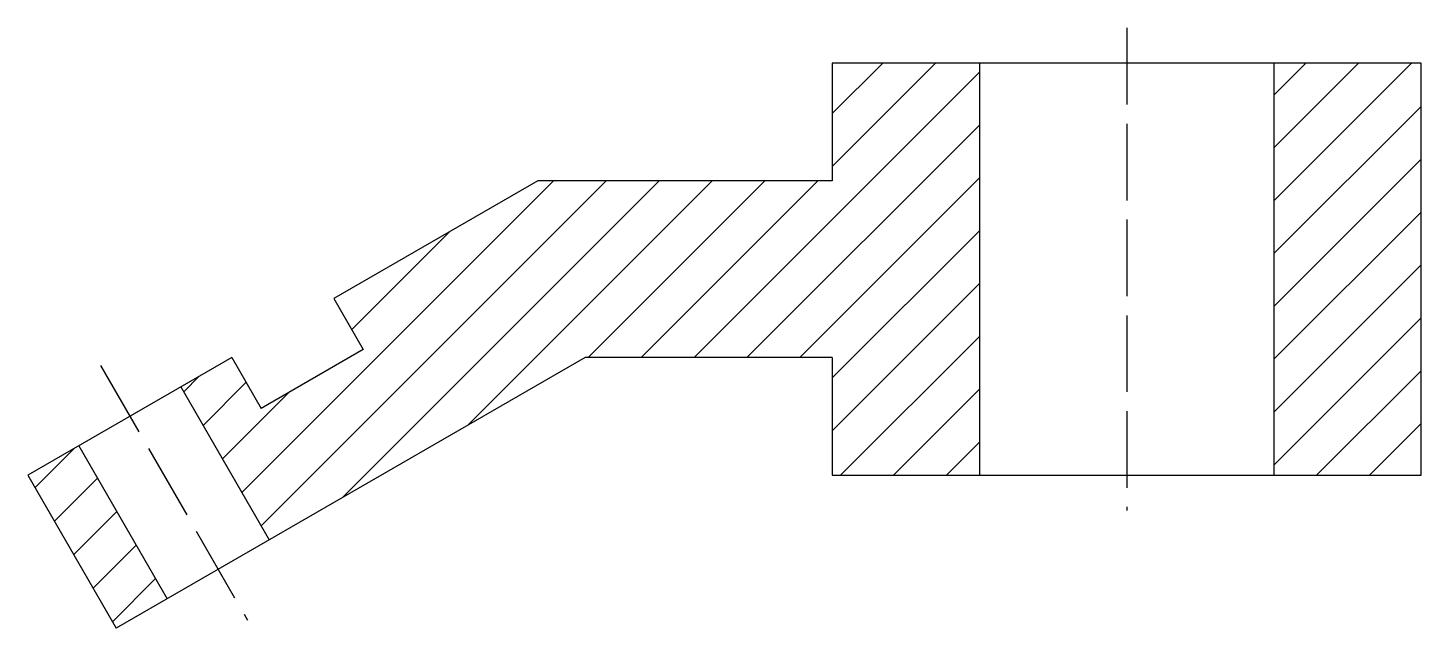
# Model space of a CAD drawing. Header units: millimetres. Extents: x 5.4 to 27.2, y 1.6 to 11.
import ezdxf

# ---------------------------------------------------------------- set-up
doc = ezdxf.new("R2010")
doc.units = ezdxf.units.MM
doc.linetypes.add('ACAD_ISO02W100', pattern=[15, 12, -3])
for name, color, linetype in [('Contur', 1, 'Continuous'), ('Linie punctata', 5, 'ACAD_ISO02W100'), ('Zona hasurata', 4, 'Continuous')]:
    doc.layers.add(name, color=color, linetype=linetype)

msp = doc.modelspace()

# ---------------------------------------------------------------- hatches: boundary and pattern name
at = {"layer": 'Zona hasurata'}
h = msp.add_hatch(dxfattribs=at)
h.set_pattern_fill('ANSI31', color=256, scale=0.18429)
h.set_pattern_definition([(45, (-13.2448, -16.62), (-0.413742, 0.413742), [])])
h.paths.add_polyline_path([(14.119, 5.827), (17.985, 5.827), (17.985, 8.592), (13.378, 8.592), (10.186, 6.749), (10.647, 5.951), (9.051, 5.029), (8.59, 5.827), (7.792, 5.366), (9.174, 2.972)])
h.paths.add_polyline_path([(6.196, 4.445), (5.398, 3.984), (6.78, 1.59), (7.578, 2.051)])
h.paths.add_polyline_path([(20.289, 10.434), (17.985, 10.434), (17.985, 3.984), (20.289, 3.984)])
h.paths.add_polyline_path([(27.2, 10.434), (24.896, 10.434), (24.896, 3.984), (27.2, 3.984)])

# ---------------------------------------------------------------- linework, layer by layer
at = {"layer": 'Contur'}
for p, q in [((27.2, 10.434), (17.985, 10.434)), ((17.985, 10.434), (17.985, 8.592)), ((20.289, 10.434), (20.289, 3.984)), ((24.896, 10.434), (24.896, 3.984)), ((27.2, 3.984), (27.2, 10.434)), ((13.378, 8.592), (10.186, 6.749)), ((17.985, 8.592), (13.378, 8.592)), ((10.186, 6.749), (10.647, 5.951)), ((10.647, 5.951), (9.051, 5.029)), ((8.59, 5.827), (5.398, 3.984)), ((14.119, 5.827), (6.78, 1.59)), ((8.59, 5.827), (9.051, 5.029)), ((17.985, 5.827), (14.119, 5.827)), ((17.985, 5.827), (17.985, 3.984)), ((7.792, 5.366), (9.174, 2.972)), ((6.196, 4.445), (7.578, 2.051)), ((5.398, 3.984), (6.78, 1.59)), ((17.985, 3.984), (27.2, 3.984))]:
    msp.add_line(p, q, dxfattribs=at)
at = {"layer": 'Linie punctata', "ltscale": 0.1}
for p, q in [((22.592, 10.987), (22.592, 3.431)), ((6.533, 5.704), (8.837, 1.714))]:
    msp.add_line(p, q, dxfattribs=at)

doc.saveas('drawing.dxf')
